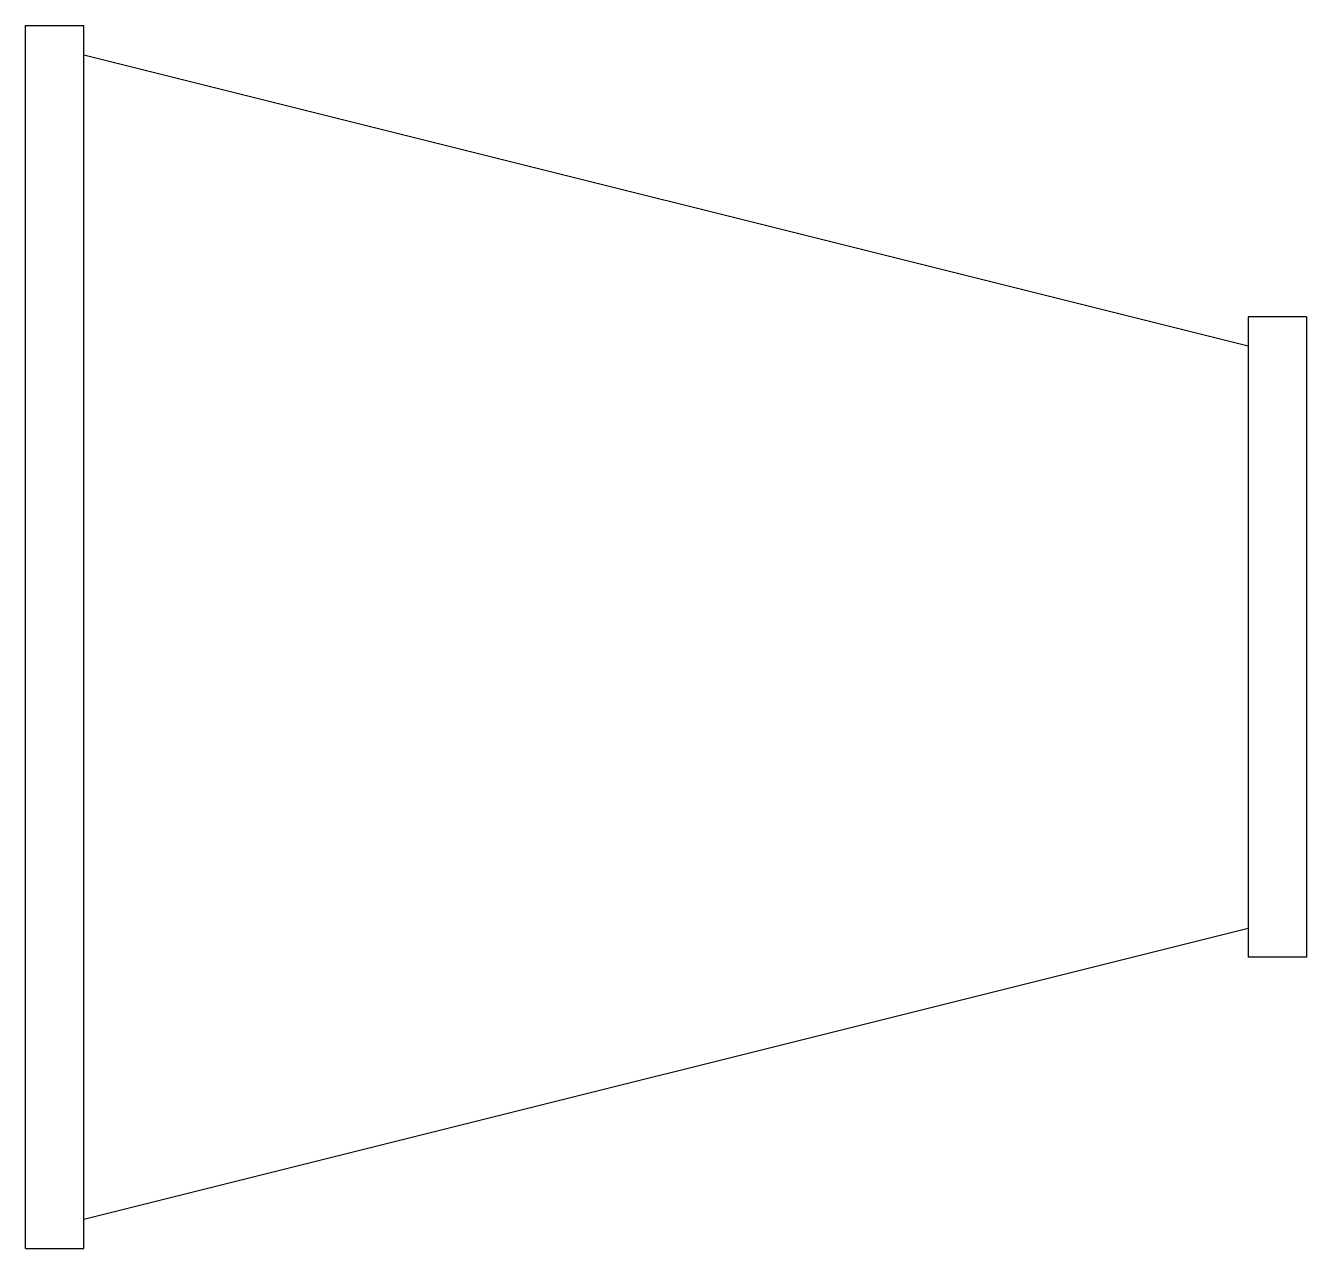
# Paper-space layout '_Right' of a CAD drawing. Header units: inches. Extents: x -21 to 1, y -10.5 to 10.5.
import ezdxf

# ---------------------------------------------------------------- set-up
doc = ezdxf.new("R2010")
doc.units = ezdxf.units.IN
doc.header["$MEASUREMENT"] = 0

psp = doc.layouts.new('_Right')

# ---------------------------------------------------------------- linework, layer by layer
at = {"color": 7, "linetype": 'Continuous', "lineweight": 25}
for p, q in [((-21, -10.5), (-21, 10.5)), ((-21, 10.5), (-20, 10.5)), ((-20, -10.5), (-20, 10.5)), ((-20, 10), (0, 5)), ((1, 5.5), (0, 5.5)), ((0, 5.5), (0, -5.5)), ((1, 5.5), (1, -5.5)), ((-20, -10), (0, -5)), ((1, -5.5), (0, -5.5)), ((-21, -10.5), (-20, -10.5))]:
    psp.add_line(p, q, dxfattribs=at)

doc.saveas('drawing.dxf')
